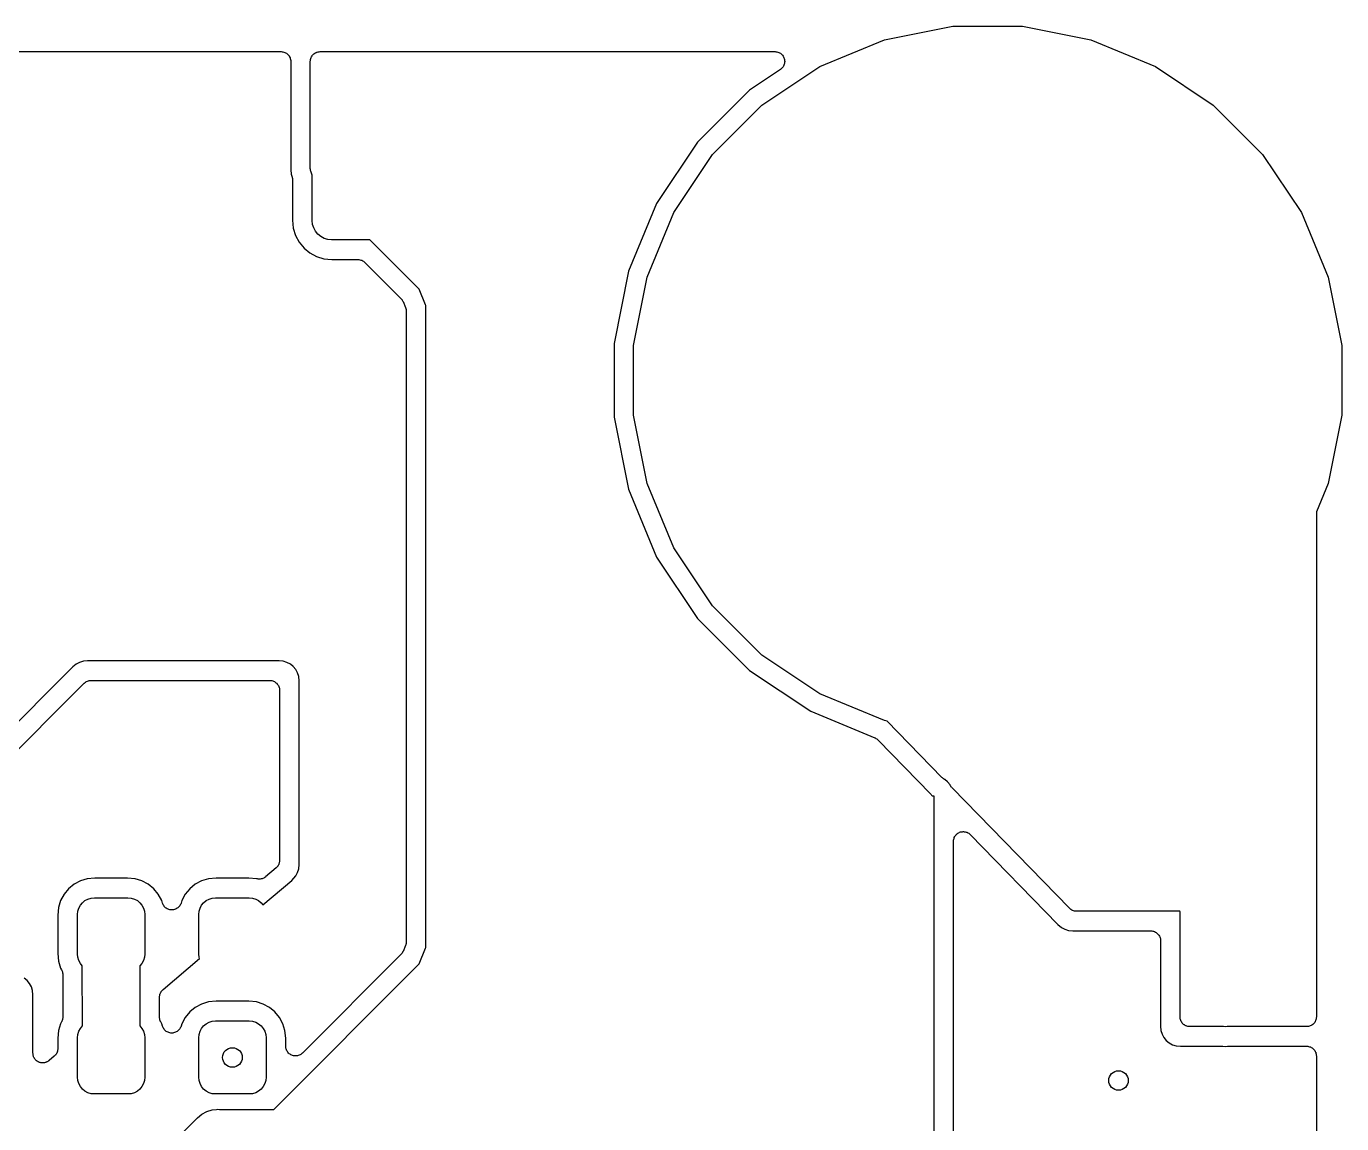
# Model space of a CAD drawing. Extents: x 150.4 to 195, y -135.4 to -96.2.
# Drawn here: x 177.91 to 195, y -110.46 to -96.2 of the extents above; entities that cross this region are included whole.
import ezdxf

# ---------------------------------------------------------------- set-up
doc = ezdxf.new("R2010")
doc.units = 0
doc.header["$MEASUREMENT"] = 0
doc.layers.add('BLACK', color=7, linetype='CONTINUOUS')

msp = doc.modelspace()

# ---------------------------------------------------------------- linework, layer by layer
at = {"layer": 'BLACK', "linetype": 'CONTINUOUS'}
for p, q in [((189.058, -96.3768), (189.947, -96.2)), ((189.947, -96.2), (190.853, -96.2)), ((190.853, -96.2), (191.742, -96.3768)), ((188.221, -96.7235), (189.058, -96.3768)), ((191.742, -96.3768), (192.579, -96.7235)), ((176.354, -96.529), (181.219, -96.529)), ((181.219, -96.529), (181.22, -96.529)), ((181.22, -96.529), (181.22, -96.529)), ((181.22, -96.529), (181.22, -96.529)), ((181.22, -96.529), (181.221, -96.529)), ((181.221, -96.529), (181.233, -96.5303)), ((181.233, -96.5303), (181.245, -96.5316)), ((181.245, -96.5316), (181.245, -96.5317)), ((181.245, -96.5317), (181.245, -96.5318)), ((181.245, -96.5318), (181.257, -96.5354)), ((181.257, -96.5354), (181.268, -96.5389)), ((181.268, -96.5389), (181.269, -96.5391)), ((181.269, -96.5391), (181.269, -96.5393)), ((181.269, -96.5393), (181.279, -96.545)), ((181.279, -96.545), (181.29, -96.5507)), ((181.29, -96.5507), (181.29, -96.551)), ((181.29, -96.551), (181.291, -96.5512)), ((181.291, -96.5512), (181.3, -96.5589)), ((181.638, -96.5653), (181.647, -96.5578)), ((181.647, -96.5578), (181.657, -96.5502)), ((181.657, -96.5497), (181.668, -96.5442)), ((181.657, -96.55), (181.657, -96.5497)), ((181.657, -96.5502), (181.657, -96.55)), ((181.668, -96.5442), (181.679, -96.5386)), ((181.679, -96.5382), (181.691, -96.5349)), ((181.679, -96.5385), (181.679, -96.5382)), ((181.679, -96.5386), (181.679, -96.5385)), ((181.691, -96.5349), (181.702, -96.5314)), ((181.702, -96.5314), (181.703, -96.5314)), ((181.703, -96.5312), (181.715, -96.5302)), ((181.703, -96.5314), (181.703, -96.5312)), ((181.715, -96.5302), (181.727, -96.529)), ((181.727, -96.529), (187.636, -96.529)), ((187.636, -96.529), (187.638, -96.529)), ((187.638, -96.529), (187.638, -96.529)), ((187.638, -96.529), (187.638, -96.529)), ((187.638, -96.529), (187.638, -96.529)), ((187.638, -96.529), (187.65, -96.5304)), ((187.65, -96.5304), (187.662, -96.5317)), ((187.662, -96.5317), (187.663, -96.5318)), ((187.663, -96.5318), (187.663, -96.5318)), ((187.663, -96.5318), (187.674, -96.5355)), ((187.674, -96.5355), (187.686, -96.5391)), ((187.686, -96.5391), (187.686, -96.5392)), ((187.686, -96.5392), (187.686, -96.5393)), ((187.686, -96.5393), (187.697, -96.5451)), ((187.697, -96.5451), (187.708, -96.551)), ((187.708, -96.551), (187.708, -96.5511)), ((187.708, -96.5511), (187.708, -96.5512)), ((187.708, -96.5512), (187.718, -96.5591)), ((181.3, -96.5589), (181.309, -96.5665)), ((181.309, -96.5665), (181.309, -96.5669)), ((181.309, -96.5669), (181.31, -96.5671)), ((181.31, -96.5671), (181.317, -96.5765)), ((181.317, -96.5765), (181.325, -96.5857)), ((181.325, -96.5857), (181.325, -96.5861)), ((181.325, -96.5861), (181.325, -96.5865)), ((181.325, -96.5865), (181.331, -96.5971)), ((181.331, -96.5971), (181.336, -96.6076)), ((181.336, -96.6076), (181.337, -96.608)), ((181.337, -96.608), (181.337, -96.6084)), ((181.337, -96.6084), (181.34, -96.6199)), ((181.34, -96.6199), (181.344, -96.6313)), ((181.344, -96.6313), (181.344, -96.6318)), ((181.344, -96.6318), (181.344, -96.6322)), ((181.344, -96.6322), (181.345, -96.6441)), ((181.345, -96.6441), (181.346, -96.656)), ((181.346, -96.656), (181.346, -98.0668)), ((181.6, -96.6542), (181.601, -96.6423)), ((181.6, -96.6551), (181.6, -96.6542)), ((181.6, -96.656), (181.6, -96.6551)), ((181.6, -96.6551), (181.6, -96.6551)), ((181.6, -96.6551), (181.6, -96.6551)), ((181.6, -98.0477), (181.6, -96.656)), ((181.601, -96.6423), (181.603, -96.6305)), ((181.603, -96.6296), (181.606, -96.6182)), ((181.603, -96.63), (181.603, -96.6296)), ((181.603, -96.6305), (181.603, -96.63)), ((181.606, -96.6182), (181.61, -96.6068)), ((181.61, -96.606), (181.616, -96.5955)), ((181.61, -96.6064), (181.61, -96.606)), ((181.61, -96.6068), (181.61, -96.6064)), ((181.616, -96.5955), (181.622, -96.585)), ((181.622, -96.5842), (181.63, -96.5751)), ((181.622, -96.5846), (181.622, -96.5842)), ((181.622, -96.585), (181.622, -96.5846)), ((181.63, -96.5751), (181.638, -96.5659)), ((181.638, -96.5656), (181.638, -96.5653)), ((181.638, -96.5659), (181.638, -96.5656)), ((187.468, -97.2269), (188.221, -96.7235)), ((187.718, -96.5591), (187.727, -96.5669)), ((187.727, -96.5669), (187.727, -96.567)), ((187.727, -96.567), (187.727, -96.5671)), ((187.727, -96.5671), (187.735, -96.5767)), ((187.742, -96.727), (187.734, -96.7366)), ((187.735, -96.5767), (187.742, -96.5862)), ((187.742, -96.5862), (187.743, -96.5863)), ((187.748, -96.7161), (187.742, -96.7267)), ((187.742, -96.7267), (187.742, -96.7269)), ((187.742, -96.7269), (187.742, -96.727)), ((187.743, -96.5863), (187.743, -96.5865)), ((187.743, -96.5865), (187.748, -96.5972)), ((187.748, -96.5972), (187.754, -96.6081)), ((187.753, -96.7052), (187.748, -96.7161)), ((187.754, -96.7049), (187.753, -96.7051)), ((187.753, -96.7051), (187.753, -96.7052)), ((187.754, -96.6081), (187.754, -96.6083)), ((187.754, -96.6083), (187.754, -96.6084)), ((187.754, -96.6084), (187.757, -96.6198)), ((187.757, -96.6932), (187.754, -96.7049)), ((187.757, -96.6198), (187.761, -96.6319)), ((187.761, -96.6815), (187.757, -96.6932)), ((187.761, -96.6319), (187.761, -96.632)), ((187.761, -96.632), (187.761, -96.6322)), ((187.761, -96.6322), (187.762, -96.6442)), ((187.762, -96.669), (187.761, -96.6812)), ((187.761, -96.6812), (187.761, -96.6814)), ((187.761, -96.6814), (187.761, -96.6815)), ((187.762, -96.6442), (187.763, -96.6566)), ((187.763, -96.6569), (187.762, -96.669)), ((187.763, -96.6566), (187.763, -96.6567)), ((187.763, -96.6567), (187.763, -96.6569)), ((192.579, -96.7235), (193.332, -97.2269)), ((187.707, -96.7616), (187.306, -97.0297)), ((187.716, -96.7539), (187.707, -96.7616)), ((187.726, -96.7461), (187.716, -96.7539)), ((187.734, -96.7366), (187.726, -96.7459)), ((187.726, -96.7459), (187.726, -96.746)), ((187.726, -96.746), (187.726, -96.7461)), ((187.306, -97.0297), (186.63, -97.7058)), ((186.827, -97.8677), (187.468, -97.2269)), ((193.332, -97.2269), (193.973, -97.8677)), ((186.63, -97.7058), (186.098, -98.5008)), ((186.324, -98.6211), (186.827, -97.8677)), ((193.973, -97.8677), (194.476, -98.6211)), ((181.346, -98.0668), (181.351, -98.1224)), ((181.601, -98.0593), (181.6, -98.0477)), ((181.602, -98.0709), (181.601, -98.0593)), ((181.602, -98.0716), (181.602, -98.0709)), ((181.602, -98.0724), (181.602, -98.0716)), ((181.606, -98.0835), (181.602, -98.0724)), ((181.609, -98.0947), (181.606, -98.0835)), ((181.61, -98.0961), (181.609, -98.0947)), ((181.61, -98.0963), (181.61, -98.0961)), ((181.61, -98.0961), (181.61, -98.0961)), ((181.61, -98.0961), (181.61, -98.0961)), ((181.625, -98.1334), (181.61, -98.0963)), ((181.351, -98.1224), (181.364, -98.1627)), ((181.364, -98.1627), (181.364, -98.1644)), ((181.364, -98.1644), (181.365, -98.1697)), ((181.365, -98.1697), (181.367, -98.1749)), ((181.367, -98.1749), (181.367, -98.1818)), ((181.367, -98.1818), (181.369, -98.1887)), ((181.369, -98.1887), (181.369, -98.1942)), ((181.369, -98.1942), (181.369, -98.1995)), ((181.369, -98.1995), (181.369, -98.7188)), ((181.625, -98.725), (181.625, -98.1334)), ((186.098, -98.5008), (185.733, -99.3841)), ((181.369, -98.7188), (181.379, -98.8236)), ((181.63, -98.7738), (181.625, -98.725)), ((181.644, -98.8207), (181.63, -98.7738)), ((185.977, -99.4582), (186.324, -98.6211)), ((194.476, -98.6211), (194.823, -99.4582)), ((181.379, -98.8236), (181.408, -98.9183)), ((181.408, -98.9183), (181.455, -99.0057)), ((181.667, -98.8639), (181.644, -98.8207)), ((181.698, -98.9018), (181.667, -98.8639)), ((181.736, -98.9329), (181.698, -98.9018)), ((181.779, -98.956), (181.736, -98.9329)), ((181.455, -99.0057), (181.518, -99.0823)), ((181.518, -99.0823), (181.594, -99.1451)), ((181.826, -98.9702), (181.779, -98.956)), ((181.875, -98.975), (181.826, -98.9702)), ((182.375, -98.975), (181.875, -98.975)), ((183.006, -99.6058), (182.375, -98.975)), ((181.594, -99.1451), (181.682, -99.1918)), ((181.682, -99.1918), (181.776, -99.2205)), ((181.776, -99.2205), (181.881, -99.2308)), ((181.881, -99.2308), (182.219, -99.2308)), ((182.219, -99.2308), (182.219, -99.2308)), ((182.219, -99.2308), (182.219, -99.2308)), ((182.219, -99.2308), (182.219, -99.2308)), ((182.219, -99.2308), (182.221, -99.2309)), ((182.221, -99.2309), (182.232, -99.2322)), ((182.232, -99.2322), (182.244, -99.2333)), ((182.244, -99.2333), (182.245, -99.2335)), ((182.245, -99.2335), (182.245, -99.2336)), ((182.245, -99.2336), (182.257, -99.2372)), ((182.257, -99.2372), (182.268, -99.2406)), ((182.268, -99.2406), (182.268, -99.2409)), ((182.268, -99.2409), (182.269, -99.2411)), ((182.269, -99.2411), (182.279, -99.2468)), ((182.279, -99.2468), (182.29, -99.2523)), ((182.29, -99.2523), (182.29, -99.2527)), ((182.29, -99.2527), (182.291, -99.2531)), ((182.291, -99.2531), (182.3, -99.2606)), ((182.3, -99.2606), (182.309, -99.268)), ((182.309, -99.268), (182.777, -99.7362)), ((185.733, -99.3841), (185.546, -100.322)), ((185.8, -100.347), (185.977, -99.4582)), ((194.823, -99.4582), (195, -100.347)), ((183.01, -99.6105), (183.006, -99.6058)), ((183.013, -99.616), (183.01, -99.6105)), ((183.098, -99.8212), (183.013, -99.616)), ((182.777, -99.7362), (182.777, -99.7364)), ((182.777, -99.7364), (182.777, -99.7364)), ((182.777, -99.7364), (182.777, -99.7364)), ((182.777, -99.7364), (182.778, -99.7375)), ((182.778, -99.7375), (182.785, -99.7465)), ((182.785, -99.7465), (182.793, -99.7556)), ((182.793, -99.7556), (182.793, -99.7562)), ((182.793, -99.7562), (182.794, -99.7568)), ((182.794, -99.7568), (182.799, -99.7671)), ((182.799, -99.7671), (182.805, -99.7774)), ((182.805, -99.7774), (182.836, -99.8542)), ((182.836, -99.8542), (182.836, -99.8544)), ((182.836, -99.8544), (182.836, -99.8544)), ((182.836, -99.8544), (182.836, -99.8544)), ((182.836, -99.8544), (182.837, -99.8558)), ((182.837, -99.8558), (182.84, -99.8671)), ((182.84, -99.8671), (182.844, -99.8781)), ((182.844, -99.8781), (182.844, -99.8789)), ((182.844, -99.8789), (182.844, -99.8796)), ((182.844, -99.8796), (182.845, -99.8912)), ((182.845, -99.8912), (182.846, -99.9028)), ((182.846, -99.9028), (182.846, -108.097)), ((183.099, -99.8271), (183.098, -99.8212)), ((183.1, -99.8332), (183.099, -99.8271)), ((183.1, -108.167), (183.1, -99.8332)), ((185.546, -100.322), (185.546, -101.278)), ((185.8, -101.253), (185.8, -100.347)), ((195, -100.347), (195, -101.253)), ((185.546, -101.278), (185.733, -102.216)), ((185.977, -102.142), (185.8, -101.253)), ((195, -101.253), (194.823, -102.142)), ((186.324, -102.979), (185.977, -102.142)), ((194.823, -102.142), (194.671, -102.509)), ((185.733, -102.216), (186.098, -103.099)), ((194.671, -102.509), (194.671, -109.073)), ((186.827, -103.732), (186.324, -102.979)), ((186.098, -103.099), (186.63, -103.894)), ((187.468, -104.373), (186.827, -103.732)), ((186.63, -103.894), (187.306, -104.57)), ((188.221, -104.876), (187.468, -104.373)), ((178.516, -104.525), (175.025, -108.016)), ((178.559, -104.489), (178.516, -104.525)), ((178.603, -104.466), (178.559, -104.489)), ((178.651, -104.451), (178.603, -104.466)), ((178.706, -104.446), (178.651, -104.451)), ((181.194, -104.446), (178.706, -104.446)), ((181.249, -104.451), (181.194, -104.446)), ((181.297, -104.466), (181.249, -104.451)), ((181.341, -104.489), (181.297, -104.466)), ((181.379, -104.521), (181.341, -104.489)), ((181.411, -104.559), (181.379, -104.521)), ((181.434, -104.603), (181.411, -104.559)), ((187.306, -104.57), (188.101, -105.102)), ((175.237, -108.163), (178.663, -104.737)), ((178.663, -104.737), (178.664, -104.736)), ((178.663, -104.737), (178.663, -104.737)), ((178.663, -104.737), (178.663, -104.737)), ((178.663, -104.737), (178.663, -104.737)), ((178.664, -104.736), (178.673, -104.729)), ((178.673, -104.729), (178.682, -104.721)), ((178.682, -104.721), (178.683, -104.721)), ((178.683, -104.72), (178.694, -104.715)), ((178.683, -104.721), (178.683, -104.72)), ((178.694, -104.715), (178.704, -104.71)), ((178.704, -104.71), (178.705, -104.709)), ((178.705, -104.709), (178.717, -104.706)), ((178.705, -104.709), (178.705, -104.709)), ((178.717, -104.706), (178.728, -104.702)), ((178.728, -104.702), (178.729, -104.702)), ((178.729, -104.702), (178.741, -104.701)), ((178.729, -104.702), (178.729, -104.702)), ((178.741, -104.701), (178.753, -104.7)), ((178.753, -104.7), (181.073, -104.7)), ((181.073, -104.7), (181.074, -104.7)), ((181.074, -104.7), (181.074, -104.7)), ((181.074, -104.7), (181.074, -104.7)), ((181.074, -104.7), (181.075, -104.7)), ((181.075, -104.7), (181.087, -104.701)), ((181.087, -104.701), (181.099, -104.703)), ((181.099, -104.703), (181.099, -104.703)), ((181.099, -104.703), (181.099, -104.703)), ((181.099, -104.703), (181.111, -104.706)), ((181.111, -104.706), (181.122, -104.71)), ((181.122, -104.71), (181.123, -104.71)), ((181.123, -104.71), (181.123, -104.71)), ((181.123, -104.71), (181.133, -104.716)), ((181.133, -104.716), (181.144, -104.722)), ((181.144, -104.722), (181.144, -104.722)), ((181.144, -104.722), (181.145, -104.722)), ((181.145, -104.722), (181.154, -104.73)), ((181.154, -104.73), (181.163, -104.738)), ((181.163, -104.738), (181.163, -104.738)), ((181.163, -104.738), (181.164, -104.738)), ((181.164, -104.738), (181.171, -104.747)), ((181.171, -104.747), (181.179, -104.757)), ((181.179, -104.757), (181.179, -104.757)), ((181.179, -104.757), (181.179, -104.757)), ((181.179, -104.757), (181.185, -104.768)), ((181.449, -104.651), (181.434, -104.603)), ((181.454, -104.706), (181.449, -104.651)), ((181.454, -107.094), (181.454, -104.706)), ((181.185, -104.768), (181.19, -104.779)), ((181.19, -104.779), (181.191, -104.779)), ((181.191, -104.779), (181.191, -104.779)), ((181.191, -104.779), (181.194, -104.791)), ((181.194, -104.791), (181.198, -104.802)), ((181.198, -104.802), (181.198, -104.803)), ((181.198, -104.803), (181.198, -104.803)), ((181.198, -104.803), (181.199, -104.815)), ((181.199, -104.815), (181.2, -104.827)), ((181.2, -104.827), (181.2, -107.041)), ((189.058, -105.223), (188.221, -104.876)), ((188.101, -105.102), (188.936, -105.448)), ((189.094, -105.23), (189.058, -105.223)), ((189.807, -105.962), (189.094, -105.23)), ((188.936, -105.448), (188.938, -105.448)), ((188.938, -105.448), (188.938, -105.448)), ((188.938, -105.448), (188.938, -105.448)), ((188.938, -105.448), (188.949, -105.454)), ((188.949, -105.454), (188.96, -105.46)), ((188.96, -105.46), (188.96, -105.46)), ((188.96, -105.46), (188.96, -105.46)), ((188.96, -105.46), (188.969, -105.468)), ((188.969, -105.468), (188.979, -105.476)), ((188.979, -105.476), (188.979, -105.476)), ((188.979, -105.476), (188.979, -105.476)), ((188.979, -105.476), (189.664, -106.18)), ((189.812, -105.966), (189.807, -105.962)), ((189.816, -105.971), (189.812, -105.966)), ((189.821, -105.974), (189.816, -105.971)), ((189.826, -105.978), (189.821, -105.974)), ((189.831, -105.981), (189.826, -105.978)), ((189.837, -105.985), (189.831, -105.981)), ((189.838, -105.986), (189.837, -105.985)), ((189.842, -105.988), (189.838, -105.986)), ((189.88, -106.02), (189.842, -105.988)), ((189.912, -106.058), (189.88, -106.02)), ((189.918, -106.069), (189.912, -106.058)), ((189.921, -106.073), (189.918, -106.069)), ((189.923, -106.077), (189.921, -106.073)), ((189.928, -106.084), (189.923, -106.077)), ((189.932, -106.09), (189.928, -106.084)), ((189.935, -106.093), (189.932, -106.09)), ((189.938, -106.097), (189.935, -106.093)), ((189.939, -106.098), (189.938, -106.097)), ((191.463, -107.662), (189.939, -106.098)), ((189.664, -106.18), (189.665, -106.181)), ((189.665, -106.181), (189.672, -106.19)), ((189.672, -106.19), (189.679, -106.199)), ((189.679, -106.199), (189.68, -106.2)), ((189.68, -106.2), (189.68, -106.2)), ((189.68, -106.2), (189.7, -106.2)), ((189.7, -106.2), (189.7, -106.266)), ((189.7, -106.266), (189.7, -106.269)), ((189.7, -106.269), (189.7, -106.327)), ((189.7, -106.327), (189.7, -106.327)), ((189.7, -106.327), (189.7, -113.048)), ((189.956, -106.789), (189.957, -106.777)), ((189.956, -106.79), (189.956, -106.789)), ((189.956, -106.789), (189.956, -106.789)), ((189.956, -106.791), (189.956, -106.79)), ((189.956, -110.755), (189.956, -106.791)), ((189.957, -106.777), (189.959, -106.765)), ((189.959, -106.764), (189.963, -106.753)), ((189.959, -106.765), (189.959, -106.764)), ((189.959, -106.765), (189.959, -106.765)), ((189.963, -106.753), (189.966, -106.741)), ((189.966, -106.741), (189.967, -106.74)), ((189.966, -106.741), (189.966, -106.741)), ((189.967, -106.74), (189.972, -106.73)), ((189.972, -106.73), (189.978, -106.72)), ((189.978, -106.72), (189.978, -106.719)), ((189.978, -106.719), (189.979, -106.719)), ((189.979, -106.719), (189.986, -106.71)), ((189.986, -106.71), (189.994, -106.701)), ((189.994, -106.701), (189.994, -106.7)), ((189.994, -106.7), (189.995, -106.7)), ((189.995, -106.7), (190.004, -106.693)), ((190.004, -106.693), (190.013, -106.685)), ((190.013, -106.685), (190.014, -106.685)), ((190.014, -106.685), (190.025, -106.679)), ((190.014, -106.685), (190.014, -106.685)), ((190.025, -106.679), (190.035, -106.674)), ((190.035, -106.674), (190.036, -106.674)), ((190.036, -106.673), (190.048, -106.67)), ((190.036, -106.674), (190.036, -106.673)), ((190.048, -106.67), (190.059, -106.667)), ((190.059, -106.667), (190.06, -106.667)), ((190.06, -106.667), (190.072, -106.666)), ((190.06, -106.667), (190.06, -106.667)), ((190.072, -106.666), (190.084, -106.665)), ((190.084, -106.665), (190.084, -106.665)), ((190.084, -106.665), (190.085, -106.665)), ((190.085, -106.665), (190.097, -106.666)), ((190.097, -106.666), (190.108, -106.667)), ((190.108, -106.667), (190.109, -106.667)), ((190.109, -106.667), (190.11, -106.667)), ((190.11, -106.667), (190.121, -106.671)), ((190.121, -106.671), (190.132, -106.674)), ((190.132, -106.674), (190.133, -106.675)), ((190.133, -106.675), (190.133, -106.675)), ((190.133, -106.675), (190.143, -106.681)), ((190.143, -106.681), (190.154, -106.686)), ((190.154, -106.686), (190.154, -106.687)), ((190.154, -106.687), (190.155, -106.687)), ((190.155, -106.687), (190.164, -106.695)), ((190.164, -106.695), (190.173, -106.702)), ((190.173, -106.702), (190.173, -106.702)), ((190.173, -106.702), (190.174, -106.703)), ((190.174, -106.703), (191.313, -107.872)), ((181.155, -107.138), (181.018, -107.254)), ((181.158, -107.135), (181.155, -107.138)), ((181.162, -107.132), (181.158, -107.135)), ((181.167, -107.126), (181.162, -107.132)), ((181.172, -107.12), (181.167, -107.126)), ((181.175, -107.116), (181.172, -107.12)), ((181.178, -107.113), (181.175, -107.116)), ((181.182, -107.106), (181.178, -107.113)), ((181.186, -107.099), (181.182, -107.106)), ((181.188, -107.095), (181.186, -107.099)), ((181.19, -107.091), (181.188, -107.095)), ((181.192, -107.084), (181.19, -107.091)), ((181.195, -107.076), (181.192, -107.084)), ((181.196, -107.072), (181.195, -107.076)), ((181.197, -107.068), (181.196, -107.072)), ((181.198, -107.06), (181.197, -107.068)), ((181.2, -107.052), (181.198, -107.06)), ((181.2, -107.043), (181.199, -107.047)), ((181.199, -107.047), (181.2, -107.052)), ((181.2, -107.041), (181.2, -107.043)), ((181.434, -107.197), (181.449, -107.149)), ((181.449, -107.149), (181.454, -107.094)), ((178.612, -107.306), (178.53, -107.35)), ((178.701, -107.279), (178.612, -107.306)), ((178.8, -107.269), (178.701, -107.279)), ((179.225, -107.269), (178.8, -107.269)), ((179.324, -107.279), (179.225, -107.269)), ((179.413, -107.306), (179.324, -107.279)), ((179.495, -107.35), (179.413, -107.306)), ((180.187, -107.306), (180.105, -107.35)), ((180.276, -107.279), (180.187, -107.306)), ((180.375, -107.269), (180.276, -107.279)), ((180.8, -107.269), (180.375, -107.269)), ((180.899, -107.279), (180.8, -107.269)), ((180.9, -107.279), (180.899, -107.279)), ((180.899, -107.279), (180.899, -107.279)), ((180.912, -107.281), (180.9, -107.279)), ((180.9, -107.279), (180.9, -107.279)), ((180.923, -107.284), (180.912, -107.281)), ((180.924, -107.284), (180.923, -107.284)), ((180.936, -107.284), (180.924, -107.284)), ((180.924, -107.284), (180.924, -107.284)), ((180.948, -107.284), (180.936, -107.284)), ((180.949, -107.284), (180.948, -107.284)), ((180.961, -107.281), (180.949, -107.284)), ((180.949, -107.284), (180.949, -107.284)), ((180.973, -107.279), (180.961, -107.281)), ((180.984, -107.274), (180.973, -107.279)), ((180.973, -107.279), (180.973, -107.279)), ((180.973, -107.279), (180.973, -107.279)), ((180.995, -107.27), (180.984, -107.274)), ((180.984, -107.617), (181.358, -107.299)), ((180.996, -107.269), (180.995, -107.27)), ((181.006, -107.263), (180.996, -107.269)), ((180.996, -107.269), (180.996, -107.269)), ((181.016, -107.256), (181.006, -107.263)), ((181.017, -107.255), (181.016, -107.256)), ((181.016, -107.256), (181.016, -107.256)), ((181.018, -107.254), (181.017, -107.255)), ((181.358, -107.299), (181.412, -107.238)), ((181.412, -107.238), (181.434, -107.197)), ((178.4, -107.48), (178.356, -107.562)), ((178.459, -107.409), (178.4, -107.48)), ((178.53, -107.35), (178.459, -107.409)), ((179.566, -107.409), (179.495, -107.35)), ((179.625, -107.48), (179.566, -107.409)), ((179.669, -107.562), (179.625, -107.48)), ((179.975, -107.48), (179.931, -107.562)), ((180.034, -107.409), (179.975, -107.48)), ((180.105, -107.35), (180.034, -107.409)), ((178.329, -107.651), (178.319, -107.75)), ((178.356, -107.562), (178.329, -107.651)), ((178.579, -107.701), (178.592, -107.66)), ((178.592, -107.66), (178.612, -107.622)), ((178.612, -107.622), (178.639, -107.589)), ((178.639, -107.589), (178.672, -107.562)), ((178.672, -107.562), (178.71, -107.542)), ((178.71, -107.542), (178.751, -107.529)), ((178.751, -107.529), (178.794, -107.525)), ((178.794, -107.525), (179.231, -107.525)), ((179.231, -107.525), (179.274, -107.529)), ((179.274, -107.529), (179.315, -107.542)), ((179.315, -107.542), (179.353, -107.562)), ((179.353, -107.562), (179.386, -107.589)), ((179.386, -107.589), (179.413, -107.622)), ((179.413, -107.622), (179.433, -107.66)), ((179.433, -107.66), (179.446, -107.701)), ((179.678, -107.593), (179.669, -107.562)), ((179.683, -107.604), (179.678, -107.593)), ((179.688, -107.616), (179.683, -107.604)), ((179.695, -107.626), (179.688, -107.616)), ((179.688, -107.616), (179.688, -107.616)), ((179.688, -107.616), (179.688, -107.616)), ((179.701, -107.636), (179.695, -107.626)), ((179.702, -107.636), (179.701, -107.636)), ((179.702, -107.637), (179.702, -107.636)), ((179.71, -107.645), (179.702, -107.637)), ((179.719, -107.654), (179.71, -107.645)), ((179.729, -107.661), (179.719, -107.654)), ((179.719, -107.654), (179.719, -107.654)), ((179.719, -107.654), (179.719, -107.654)), ((179.739, -107.668), (179.729, -107.661)), ((179.869, -107.662), (179.859, -107.669)), ((179.879, -107.655), (179.869, -107.662)), ((179.88, -107.655), (179.879, -107.655)), ((179.889, -107.646), (179.88, -107.655)), ((179.88, -107.655), (179.88, -107.655)), ((179.897, -107.638), (179.889, -107.646)), ((179.904, -107.628), (179.897, -107.638)), ((179.897, -107.638), (179.897, -107.638)), ((179.897, -107.638), (179.897, -107.638)), ((179.911, -107.618), (179.904, -107.628)), ((179.916, -107.606), (179.911, -107.617)), ((179.911, -107.617), (179.911, -107.617)), ((179.911, -107.617), (179.911, -107.618)), ((179.921, -107.595), (179.916, -107.606)), ((179.922, -107.593), (179.921, -107.594)), ((179.921, -107.594), (179.921, -107.594)), ((179.921, -107.594), (179.921, -107.594)), ((179.921, -107.594), (179.921, -107.595)), ((179.931, -107.562), (179.922, -107.593)), ((180.154, -107.701), (180.167, -107.66)), ((180.167, -107.66), (180.187, -107.622)), ((180.187, -107.622), (180.214, -107.589)), ((180.214, -107.589), (180.247, -107.562)), ((180.247, -107.562), (180.285, -107.542)), ((180.285, -107.542), (180.326, -107.529)), ((180.326, -107.529), (180.369, -107.525)), ((180.369, -107.525), (180.806, -107.525)), ((180.806, -107.525), (180.849, -107.529)), ((180.849, -107.529), (180.89, -107.542)), ((180.89, -107.542), (180.928, -107.562)), ((180.928, -107.562), (180.961, -107.589)), ((180.961, -107.589), (180.984, -107.617)), ((191.472, -107.67), (191.463, -107.662)), ((191.463, -107.662), (191.463, -107.662)), ((191.463, -107.662), (191.463, -107.662)), ((178.319, -107.75), (178.319, -108.25)), ((178.575, -107.744), (178.579, -107.701)), ((178.575, -108.256), (178.575, -107.744)), ((179.446, -107.701), (179.45, -107.744)), ((179.45, -107.744), (179.45, -108.256)), ((179.74, -107.668), (179.739, -107.668)), ((179.751, -107.673), (179.74, -107.668)), ((179.74, -107.668), (179.74, -107.668)), ((179.762, -107.677), (179.751, -107.673)), ((179.762, -107.678), (179.762, -107.677)), ((179.763, -107.678), (179.762, -107.678)), ((179.775, -107.68), (179.763, -107.678)), ((179.787, -107.683), (179.775, -107.68)), ((179.799, -107.683), (179.787, -107.683)), ((179.787, -107.683), (179.787, -107.683)), ((179.787, -107.683), (179.787, -107.683)), ((179.811, -107.683), (179.799, -107.683)), ((179.812, -107.683), (179.811, -107.683)), ((179.824, -107.68), (179.812, -107.683)), ((179.812, -107.683), (179.812, -107.683)), ((179.836, -107.678), (179.824, -107.68)), ((179.847, -107.673), (179.836, -107.678)), ((179.836, -107.678), (179.836, -107.678)), ((179.836, -107.678), (179.836, -107.678)), ((179.859, -107.669), (179.847, -107.673)), ((179.859, -107.669), (179.859, -107.669)), ((179.859, -107.669), (179.859, -107.669)), ((180.15, -107.744), (180.154, -107.701)), ((180.15, -108.256), (180.15, -107.744)), ((191.482, -107.678), (191.472, -107.67)), ((191.493, -107.684), (191.482, -107.678)), ((191.482, -107.678), (191.482, -107.678)), ((191.482, -107.678), (191.482, -107.678)), ((191.503, -107.69), (191.493, -107.684)), ((191.504, -107.69), (191.503, -107.69)), ((191.503, -107.69), (191.503, -107.69)), ((191.515, -107.693), (191.504, -107.69)), ((191.527, -107.697), (191.515, -107.693)), ((191.539, -107.699), (191.527, -107.697)), ((191.527, -107.697), (191.527, -107.697)), ((191.527, -107.697), (191.527, -107.697)), ((191.551, -107.7), (191.539, -107.699)), ((191.552, -107.7), (191.551, -107.7)), ((191.554, -107.7), (191.552, -107.7)), ((191.552, -107.7), (191.552, -107.7)), ((192.894, -107.7), (191.554, -107.7)), ((192.899, -107.701), (192.894, -107.7)), ((192.9, -107.706), (192.899, -107.701)), ((192.9, -109.073), (192.9, -107.706)), ((191.313, -107.872), (191.36, -107.911)), ((191.36, -107.911), (191.403, -107.934)), ((191.403, -107.934), (191.451, -107.949)), ((191.451, -107.949), (191.506, -107.954)), ((191.506, -107.954), (192.519, -107.954)), ((192.519, -107.954), (192.52, -107.954)), ((192.52, -107.954), (192.52, -107.954)), ((192.52, -107.954), (192.52, -107.954)), ((192.52, -107.954), (192.521, -107.954)), ((192.521, -107.954), (192.533, -107.955)), ((192.533, -107.955), (192.545, -107.957)), ((192.545, -107.957), (192.545, -107.957)), ((192.545, -107.957), (192.545, -107.957)), ((192.545, -107.957), (192.557, -107.96)), ((192.557, -107.96), (192.568, -107.964)), ((192.568, -107.964), (192.569, -107.964)), ((192.569, -107.964), (192.569, -107.964)), ((192.569, -107.964), (192.579, -107.97)), ((192.579, -107.97), (192.59, -107.976)), ((192.59, -107.976), (192.59, -107.976)), ((192.59, -107.976), (192.591, -107.976)), ((192.591, -107.976), (192.6, -107.984)), ((192.6, -107.984), (192.609, -107.992)), ((192.609, -107.992), (192.609, -107.992)), ((192.609, -107.992), (192.61, -107.992)), ((192.61, -107.992), (192.617, -108.001)), ((192.617, -108.001), (192.625, -108.011)), ((182.836, -108.146), (182.805, -108.223)), ((182.84, -108.135), (182.836, -108.146)), ((182.843, -108.124), (182.84, -108.135)), ((182.844, -108.122), (182.843, -108.123)), ((182.843, -108.123), (182.843, -108.124)), ((182.845, -108.111), (182.844, -108.122)), ((182.846, -108.099), (182.845, -108.111)), ((182.846, -108.097), (182.846, -108.097)), ((182.846, -108.097), (182.846, -108.097)), ((182.846, -108.097), (182.846, -108.097)), ((182.846, -108.097), (182.846, -108.099)), ((183.013, -108.384), (183.098, -108.179)), ((183.098, -108.179), (183.099, -108.173)), ((183.099, -108.173), (183.1, -108.167)), ((192.625, -108.011), (192.625, -108.011)), ((192.625, -108.011), (192.625, -108.011)), ((192.625, -108.011), (192.631, -108.022)), ((192.631, -108.022), (192.636, -108.033)), ((192.636, -108.033), (192.637, -108.033)), ((192.637, -108.033), (192.637, -108.033)), ((192.637, -108.033), (192.64, -108.045)), ((192.64, -108.045), (192.644, -108.056)), ((192.644, -108.056), (192.644, -108.057)), ((192.644, -108.057), (192.644, -108.057)), ((192.644, -108.057), (192.645, -108.069)), ((192.645, -108.069), (192.646, -108.081)), ((192.646, -108.081), (192.646, -109.194)), ((178.319, -108.25), (178.329, -108.349)), ((178.329, -108.349), (178.356, -108.438)), ((178.579, -108.299), (178.575, -108.256)), ((178.592, -108.34), (178.579, -108.299)), ((178.612, -108.378), (178.592, -108.34)), ((179.433, -108.34), (179.413, -108.378)), ((179.446, -108.299), (179.433, -108.34)), ((179.45, -108.256), (179.446, -108.299)), ((179.686, -108.717), (180.159, -108.316)), ((180.154, -108.299), (180.15, -108.256)), ((180.159, -108.316), (180.154, -108.299)), ((182.777, -108.264), (181.498, -109.543)), ((182.784, -108.255), (182.777, -108.264)), ((182.792, -108.246), (182.784, -108.255)), ((182.793, -108.245), (182.792, -108.245)), ((182.792, -108.245), (182.792, -108.246)), ((182.798, -108.234), (182.793, -108.245)), ((182.804, -108.224), (182.798, -108.234)), ((182.805, -108.223), (182.804, -108.223)), ((182.804, -108.223), (182.804, -108.223)), ((182.804, -108.223), (182.804, -108.223)), ((182.804, -108.223), (182.804, -108.224)), ((178.356, -108.438), (178.369, -108.461)), ((178.369, -108.461), (178.369, -108.463)), ((178.369, -108.463), (178.371, -108.468)), ((178.371, -108.468), (178.374, -108.473)), ((178.374, -108.473), (178.376, -108.479)), ((178.376, -108.479), (178.379, -108.486)), ((178.379, -108.486), (178.38, -108.491)), ((178.38, -108.491), (178.381, -108.497)), ((178.381, -108.497), (178.382, -108.503)), ((178.382, -108.503), (178.383, -108.51)), ((178.383, -108.51), (178.383, -108.516)), ((178.383, -108.516), (178.383, -108.521)), ((178.383, -108.521), (178.384, -109.079)), ((178.637, -108.409), (178.612, -108.378)), ((178.638, -109.191), (178.637, -108.409)), ((179.413, -108.378), (179.387, -108.409)), ((179.387, -108.409), (179.387, -109.191)), ((181.125, -110.275), (183.006, -108.394)), ((183.006, -108.394), (183.01, -108.389)), ((183.01, -108.389), (183.013, -108.384)), ((177.92, -108.6), (177.882, -108.568)), ((177.952, -108.638), (177.92, -108.6)), ((177.976, -108.682), (177.952, -108.638)), ((177.99, -108.73), (177.976, -108.682)), ((177.996, -108.786), (177.99, -108.73)), ((177.996, -109.544), (177.996, -108.786)), ((179.641, -108.814), (179.642, -108.812)), ((179.641, -109.079), (179.641, -108.814)), ((179.642, -108.803), (179.643, -108.796)), ((179.642, -108.808), (179.642, -108.803)), ((179.642, -108.812), (179.642, -108.808)), ((179.643, -108.796), (179.644, -108.788)), ((179.644, -108.788), (179.646, -108.784)), ((179.646, -108.779), (179.649, -108.772)), ((179.646, -108.784), (179.646, -108.779)), ((179.649, -108.772), (179.652, -108.764)), ((179.652, -108.764), (179.654, -108.76)), ((179.654, -108.76), (179.656, -108.756)), ((179.656, -108.756), (179.66, -108.749)), ((179.66, -108.749), (179.664, -108.743)), ((179.664, -108.743), (179.667, -108.739)), ((179.667, -108.739), (179.669, -108.735)), ((179.669, -108.735), (179.675, -108.73)), ((179.675, -108.73), (179.68, -108.724)), ((179.68, -108.724), (179.683, -108.721)), ((179.683, -108.721), (179.686, -108.717)), ((180.034, -109.009), (179.975, -109.08)), ((180.105, -108.95), (180.034, -109.009)), ((180.187, -108.906), (180.105, -108.95)), ((180.276, -108.879), (180.187, -108.906)), ((180.375, -108.869), (180.276, -108.879)), ((180.8, -108.869), (180.375, -108.869)), ((180.899, -108.879), (180.8, -108.869)), ((180.988, -108.906), (180.899, -108.879)), ((181.07, -108.95), (180.988, -108.906)), ((181.141, -109.009), (181.07, -108.95)), ((181.2, -109.08), (181.141, -109.009)), ((178.356, -109.162), (178.329, -109.251)), ((178.369, -109.139), (178.356, -109.162)), ((178.371, -109.134), (178.369, -109.139)), ((178.373, -109.129), (178.371, -109.134)), ((178.375, -109.122), (178.373, -109.129)), ((178.378, -109.116), (178.375, -109.122)), ((178.379, -109.11), (178.378, -109.116)), ((178.381, -109.105), (178.379, -109.11)), ((178.382, -109.098), (178.381, -109.105)), ((178.383, -109.091), (178.382, -109.098)), ((178.384, -109.079), (178.383, -109.081)), ((178.383, -109.081), (178.383, -109.086)), ((178.383, -109.086), (178.383, -109.091)), ((178.612, -109.222), (178.638, -109.191)), ((179.387, -109.191), (179.413, -109.222)), ((179.642, -109.084), (179.641, -109.079)), ((179.642, -109.09), (179.642, -109.084)), ((179.643, -109.097), (179.642, -109.09)), ((179.644, -109.103), (179.643, -109.097)), ((179.645, -109.109), (179.644, -109.103)), ((179.646, -109.114), (179.645, -109.109)), ((179.649, -109.121), (179.646, -109.114)), ((179.651, -109.127), (179.649, -109.121)), ((179.654, -109.132), (179.651, -109.127)), ((179.656, -109.137), (179.654, -109.132)), ((179.656, -109.139), (179.656, -109.137)), ((179.669, -109.162), (179.656, -109.139)), ((179.678, -109.193), (179.669, -109.162)), ((179.683, -109.204), (179.678, -109.193)), ((179.688, -109.216), (179.683, -109.204)), ((179.921, -109.195), (179.916, -109.206)), ((179.922, -109.193), (179.921, -109.194)), ((179.921, -109.194), (179.921, -109.194)), ((179.921, -109.194), (179.921, -109.194)), ((179.921, -109.194), (179.921, -109.195)), ((179.931, -109.162), (179.922, -109.193)), ((179.975, -109.08), (179.931, -109.162)), ((180.187, -109.222), (180.214, -109.189)), ((180.214, -109.189), (180.247, -109.162)), ((180.247, -109.162), (180.285, -109.142)), ((180.285, -109.142), (180.326, -109.129)), ((180.326, -109.129), (180.369, -109.125)), ((180.369, -109.125), (180.806, -109.125)), ((180.806, -109.125), (180.849, -109.129)), ((180.849, -109.129), (180.89, -109.142)), ((180.89, -109.142), (180.928, -109.162)), ((180.928, -109.162), (180.961, -109.189)), ((180.961, -109.189), (180.988, -109.222)), ((181.244, -109.162), (181.2, -109.08)), ((181.271, -109.251), (181.244, -109.162)), ((192.646, -109.194), (192.651, -109.249)), ((192.901, -109.085), (192.9, -109.073)), ((192.902, -109.097), (192.901, -109.085)), ((192.902, -109.098), (192.902, -109.097)), ((192.902, -109.097), (192.902, -109.097)), ((192.906, -109.109), (192.902, -109.098)), ((192.909, -109.121), (192.906, -109.109)), ((192.91, -109.121), (192.909, -109.121)), ((192.909, -109.121), (192.909, -109.121)), ((192.915, -109.132), (192.91, -109.121)), ((192.921, -109.143), (192.915, -109.132)), ((192.929, -109.153), (192.921, -109.143)), ((192.921, -109.143), (192.921, -109.143)), ((192.921, -109.143), (192.921, -109.143)), ((192.936, -109.162), (192.929, -109.153)), ((192.937, -109.162), (192.936, -109.162)), ((192.946, -109.17), (192.937, -109.162)), ((192.937, -109.162), (192.937, -109.162)), ((192.955, -109.178), (192.946, -109.17)), ((192.956, -109.178), (192.955, -109.178)), ((192.967, -109.184), (192.956, -109.178)), ((192.956, -109.178), (192.956, -109.178)), ((192.977, -109.19), (192.967, -109.184)), ((192.978, -109.19), (192.977, -109.19)), ((192.977, -109.19), (192.977, -109.19)), ((192.989, -109.194), (192.978, -109.19)), ((193.001, -109.197), (192.989, -109.194)), ((193.013, -109.199), (193.001, -109.197)), ((193.001, -109.197), (193.001, -109.197)), ((193.001, -109.197), (193.001, -109.197)), ((193.025, -109.2), (193.013, -109.199)), ((193.026, -109.2), (193.025, -109.2)), ((193.027, -109.2), (193.026, -109.2)), ((193.026, -109.2), (193.026, -109.2)), ((193.026, -109.2), (193.026, -109.2)), ((193.463, -109.2), (193.027, -109.2)), ((193.487, -109.202), (193.463, -109.2)), ((193.512, -109.2), (193.487, -109.202)), ((194.544, -109.2), (193.512, -109.2)), ((194.556, -109.199), (194.544, -109.2)), ((194.568, -109.198), (194.556, -109.199)), ((194.569, -109.198), (194.568, -109.198)), ((194.568, -109.198), (194.568, -109.198)), ((194.58, -109.194), (194.569, -109.198)), ((194.592, -109.191), (194.58, -109.194)), ((194.603, -109.185), (194.592, -109.19)), ((194.592, -109.19), (194.592, -109.191)), ((194.592, -109.191), (194.592, -109.191)), ((194.614, -109.179), (194.603, -109.185)), ((194.624, -109.171), (194.614, -109.179)), ((194.614, -109.179), (194.614, -109.179)), ((194.614, -109.179), (194.614, -109.179)), ((194.633, -109.164), (194.624, -109.171)), ((194.641, -109.154), (194.633, -109.163)), ((194.633, -109.163), (194.633, -109.163)), ((194.633, -109.163), (194.633, -109.164)), ((194.649, -109.145), (194.641, -109.154)), ((194.655, -109.133), (194.649, -109.144)), ((194.649, -109.144), (194.649, -109.144)), ((194.649, -109.144), (194.649, -109.145)), ((194.661, -109.123), (194.655, -109.133)), ((194.665, -109.111), (194.661, -109.122)), ((194.661, -109.122), (194.661, -109.123)), ((194.661, -109.123), (194.661, -109.123)), ((194.668, -109.099), (194.665, -109.111)), ((194.67, -109.087), (194.668, -109.099)), ((194.668, -109.099), (194.668, -109.099)), ((194.668, -109.099), (194.668, -109.099)), ((194.671, -109.075), (194.67, -109.087)), ((194.671, -109.073), (194.671, -109.074)), ((194.671, -109.074), (194.671, -109.074)), ((194.671, -109.074), (194.671, -109.074)), ((194.671, -109.074), (194.671, -109.075)), ((178.329, -109.251), (178.319, -109.35)), ((178.319, -109.35), (178.319, -109.486)), ((178.575, -109.344), (178.579, -109.301)), ((178.575, -109.856), (178.575, -109.344)), ((178.579, -109.301), (178.592, -109.26)), ((178.592, -109.26), (178.612, -109.222)), ((179.413, -109.222), (179.433, -109.26)), ((179.433, -109.26), (179.446, -109.301)), ((179.446, -109.301), (179.45, -109.344)), ((179.45, -109.344), (179.45, -109.856)), ((179.695, -109.226), (179.688, -109.216)), ((179.688, -109.216), (179.688, -109.216)), ((179.688, -109.216), (179.688, -109.216)), ((179.701, -109.236), (179.695, -109.226)), ((179.702, -109.236), (179.701, -109.236)), ((179.702, -109.237), (179.702, -109.236)), ((179.71, -109.245), (179.702, -109.237)), ((179.719, -109.254), (179.71, -109.245)), ((179.729, -109.261), (179.719, -109.254)), ((179.719, -109.254), (179.719, -109.254)), ((179.719, -109.254), (179.719, -109.254)), ((179.739, -109.268), (179.729, -109.261)), ((179.74, -109.268), (179.739, -109.268)), ((179.751, -109.273), (179.74, -109.268)), ((179.74, -109.268), (179.74, -109.268)), ((179.762, -109.277), (179.751, -109.273)), ((179.762, -109.278), (179.762, -109.277)), ((179.763, -109.278), (179.762, -109.278)), ((179.775, -109.28), (179.763, -109.278)), ((179.787, -109.283), (179.775, -109.28)), ((179.799, -109.283), (179.787, -109.283)), ((179.787, -109.283), (179.787, -109.283)), ((179.787, -109.283), (179.787, -109.283)), ((179.811, -109.283), (179.799, -109.283)), ((179.812, -109.283), (179.811, -109.283)), ((179.824, -109.28), (179.812, -109.283)), ((179.812, -109.283), (179.812, -109.283)), ((179.836, -109.278), (179.824, -109.28)), ((179.847, -109.273), (179.836, -109.278)), ((179.836, -109.278), (179.836, -109.278)), ((179.836, -109.278), (179.836, -109.278)), ((179.859, -109.269), (179.847, -109.273)), ((179.869, -109.262), (179.859, -109.269)), ((179.859, -109.269), (179.859, -109.269)), ((179.859, -109.269), (179.859, -109.269)), ((179.879, -109.255), (179.869, -109.262)), ((179.88, -109.255), (179.879, -109.255)), ((179.888, -109.247), (179.88, -109.255)), ((179.88, -109.255), (179.88, -109.255)), ((179.897, -109.238), (179.888, -109.247)), ((179.904, -109.228), (179.897, -109.238)), ((179.897, -109.238), (179.897, -109.238)), ((179.897, -109.238), (179.897, -109.238)), ((179.911, -109.218), (179.904, -109.228)), ((179.916, -109.206), (179.911, -109.217)), ((179.911, -109.217), (179.911, -109.217)), ((179.911, -109.217), (179.911, -109.218)), ((180.15, -109.344), (180.154, -109.301)), ((180.15, -109.856), (180.15, -109.344)), ((180.154, -109.301), (180.167, -109.26)), ((180.167, -109.26), (180.187, -109.222)), ((180.988, -109.222), (181.008, -109.26)), ((181.008, -109.26), (181.021, -109.301)), ((181.021, -109.301), (181.025, -109.344)), ((181.025, -109.344), (181.025, -109.856)), ((181.281, -109.35), (181.271, -109.251)), ((181.281, -109.453), (181.281, -109.35)), ((192.651, -109.249), (192.666, -109.297)), ((192.666, -109.297), (192.689, -109.341)), ((192.689, -109.341), (192.721, -109.379)), ((177.997, -109.551), (177.996, -109.544)), ((178.305, -109.544), (178.301, -109.55)), ((178.307, -109.54), (178.305, -109.544)), ((178.309, -109.536), (178.307, -109.54)), ((178.311, -109.528), (178.309, -109.536)), ((178.314, -109.521), (178.311, -109.528)), ((178.315, -109.516), (178.314, -109.521)), ((178.316, -109.512), (178.315, -109.516)), ((178.317, -109.504), (178.316, -109.512)), ((178.319, -109.496), (178.317, -109.504)), ((178.319, -109.486), (178.319, -109.487)), ((178.319, -109.487), (178.319, -109.492)), ((178.319, -109.492), (178.319, -109.496)), ((181.282, -109.466), (181.281, -109.453)), ((181.283, -109.478), (181.282, -109.466)), ((181.287, -109.49), (181.283, -109.478)), ((181.283, -109.478), (181.283, -109.478)), ((181.283, -109.478), (181.283, -109.478)), ((181.29, -109.501), (181.287, -109.49)), ((181.29, -109.502), (181.29, -109.501)), ((181.296, -109.512), (181.29, -109.502)), ((181.29, -109.502), (181.29, -109.502)), ((181.302, -109.523), (181.296, -109.512)), ((181.302, -109.524), (181.302, -109.523)), ((181.302, -109.523), (181.302, -109.523)), ((181.31, -109.533), (181.302, -109.524)), ((181.317, -109.543), (181.31, -109.533)), ((181.318, -109.543), (181.317, -109.543)), ((181.327, -109.551), (181.318, -109.543)), ((181.318, -109.543), (181.318, -109.543)), ((181.496, -109.544), (181.487, -109.552)), ((181.497, -109.544), (181.496, -109.544)), ((181.498, -109.543), (181.497, -109.544)), ((181.497, -109.544), (181.497, -109.544)), ((181.497, -109.544), (181.497, -109.544)), ((192.721, -109.379), (192.759, -109.411)), ((192.759, -109.411), (192.803, -109.434)), ((192.803, -109.434), (192.851, -109.449)), ((192.851, -109.449), (192.906, -109.454)), ((192.906, -109.454), (193.444, -109.454)), ((193.444, -109.454), (193.446, -109.454)), ((193.446, -109.454), (193.451, -109.455)), ((193.451, -109.455), (193.457, -109.455)), ((193.457, -109.455), (193.488, -109.458)), ((193.488, -109.458), (193.518, -109.455)), ((193.518, -109.455), (193.52, -109.454)), ((193.52, -109.454), (193.525, -109.455)), ((193.525, -109.455), (193.531, -109.454)), ((193.531, -109.454), (194.544, -109.454)), ((194.544, -109.454), (194.545, -109.454)), ((194.545, -109.454), (194.545, -109.454)), ((194.545, -109.454), (194.545, -109.454)), ((194.545, -109.454), (194.546, -109.454)), ((194.546, -109.454), (194.558, -109.455)), ((194.558, -109.455), (194.57, -109.457)), ((194.57, -109.457), (194.57, -109.457)), ((194.57, -109.457), (194.57, -109.457)), ((194.57, -109.457), (194.582, -109.46)), ((194.582, -109.46), (194.593, -109.464)), ((194.593, -109.464), (194.594, -109.464)), ((194.594, -109.464), (194.594, -109.464)), ((194.594, -109.464), (194.604, -109.47)), ((194.604, -109.47), (194.615, -109.476)), ((194.615, -109.476), (194.615, -109.476)), ((194.615, -109.476), (194.616, -109.476)), ((194.616, -109.476), (194.625, -109.484)), ((194.625, -109.484), (194.634, -109.492)), ((194.634, -109.492), (194.634, -109.492)), ((194.634, -109.492), (194.635, -109.492)), ((194.635, -109.492), (194.642, -109.501)), ((194.642, -109.501), (194.65, -109.511)), ((194.65, -109.511), (194.65, -109.511)), ((194.65, -109.511), (194.65, -109.511)), ((194.65, -109.511), (194.656, -109.522)), ((194.656, -109.522), (194.661, -109.533)), ((194.661, -109.533), (194.662, -109.533)), ((194.662, -109.533), (194.662, -109.533)), ((194.662, -109.533), (194.665, -109.545)), ((194.665, -109.545), (194.669, -109.556)), ((177.997, -109.558), (177.997, -109.551)), ((177.998, -109.564), (177.997, -109.558)), ((177.998, -109.569), (177.998, -109.564)), ((178, -109.576), (177.998, -109.569)), ((178.002, -109.583), (178, -109.576)), ((178.004, -109.588), (178.002, -109.583)), ((178.005, -109.593), (178.004, -109.588)), ((178.009, -109.599), (178.005, -109.593)), ((178.011, -109.605), (178.009, -109.599)), ((178.015, -109.61), (178.011, -109.605)), ((178.017, -109.615), (178.015, -109.61)), ((178.021, -109.62), (178.017, -109.615)), ((178.025, -109.626), (178.021, -109.62)), ((178.029, -109.63), (178.025, -109.626)), ((178.033, -109.634), (178.029, -109.63)), ((178.038, -109.638), (178.033, -109.634)), ((178.043, -109.643), (178.038, -109.638)), ((178.048, -109.646), (178.043, -109.643)), ((178.052, -109.65), (178.048, -109.646)), ((178.058, -109.653), (178.052, -109.65)), ((178.064, -109.657), (178.058, -109.653)), ((178.069, -109.659), (178.064, -109.657)), ((178.074, -109.661), (178.069, -109.659)), ((178.08, -109.664), (178.074, -109.661)), ((178.087, -109.666), (178.08, -109.664)), ((178.092, -109.667), (178.087, -109.666)), ((178.097, -109.669), (178.092, -109.667)), ((178.104, -109.67), (178.097, -109.669)), ((178.111, -109.671), (178.104, -109.67)), ((178.117, -109.671), (178.111, -109.671)), ((178.122, -109.671), (178.117, -109.671)), ((178.129, -109.671), (178.122, -109.671)), ((178.136, -109.671), (178.129, -109.671)), ((178.141, -109.67), (178.136, -109.671)), ((178.147, -109.669), (178.141, -109.67)), ((178.153, -109.667), (178.147, -109.669)), ((178.16, -109.666), (178.153, -109.667)), ((178.165, -109.664), (178.16, -109.666)), ((178.17, -109.662), (178.165, -109.664)), ((178.177, -109.659), (178.17, -109.662)), ((178.183, -109.656), (178.177, -109.659)), ((178.188, -109.653), (178.183, -109.656)), ((178.192, -109.651), (178.188, -109.653)), ((178.198, -109.646), (178.192, -109.651)), ((178.204, -109.642), (178.198, -109.646)), ((178.205, -109.641), (178.204, -109.642)), ((178.274, -109.582), (178.205, -109.641)), ((178.277, -109.579), (178.274, -109.582)), ((178.281, -109.576), (178.277, -109.579)), ((178.286, -109.57), (178.281, -109.576)), ((178.292, -109.565), (178.286, -109.57)), ((178.294, -109.561), (178.292, -109.565)), ((178.297, -109.557), (178.294, -109.561)), ((178.301, -109.55), (178.297, -109.557)), ((181.336, -109.558), (181.327, -109.551)), ((181.337, -109.558), (181.336, -109.558)), ((181.337, -109.559), (181.337, -109.558)), ((181.348, -109.564), (181.337, -109.559)), ((181.358, -109.57), (181.348, -109.564)), ((181.359, -109.57), (181.358, -109.57)), ((181.358, -109.57), (181.358, -109.57)), ((181.37, -109.574), (181.359, -109.57)), ((181.382, -109.578), (181.37, -109.574)), ((181.394, -109.579), (181.382, -109.578)), ((181.382, -109.578), (181.382, -109.578)), ((181.382, -109.578), (181.382, -109.578)), ((181.407, -109.58), (181.394, -109.579)), ((181.419, -109.579), (181.407, -109.58)), ((181.407, -109.58), (181.407, -109.58)), ((181.407, -109.58), (181.407, -109.58)), ((181.431, -109.578), (181.419, -109.579)), ((181.432, -109.578), (181.431, -109.578)), ((181.431, -109.578), (181.431, -109.578)), ((181.443, -109.575), (181.432, -109.578)), ((181.455, -109.571), (181.443, -109.575)), ((181.466, -109.565), (181.455, -109.571)), ((181.455, -109.571), (181.455, -109.571)), ((181.455, -109.571), (181.455, -109.571)), ((181.477, -109.56), (181.466, -109.565)), ((181.487, -109.552), (181.477, -109.56)), ((181.477, -109.56), (181.477, -109.56)), ((181.477, -109.56), (181.477, -109.56)), ((194.669, -109.556), (194.669, -109.557)), ((194.669, -109.557), (194.669, -109.557)), ((194.669, -109.557), (194.67, -109.569)), ((194.67, -109.569), (194.671, -109.581)), ((194.671, -109.581), (194.671, -113.192)), ((178.579, -109.899), (178.575, -109.856)), ((179.45, -109.856), (179.446, -109.899)), ((180.154, -109.899), (180.15, -109.856)), ((181.025, -109.856), (181.021, -109.899)), ((178.592, -109.94), (178.579, -109.899)), ((178.612, -109.978), (178.592, -109.94)), ((178.639, -110.011), (178.612, -109.978)), ((178.672, -110.038), (178.639, -110.011)), ((178.71, -110.058), (178.672, -110.038)), ((178.751, -110.071), (178.71, -110.058)), ((179.315, -110.058), (179.274, -110.071)), ((179.353, -110.038), (179.315, -110.058)), ((179.386, -110.011), (179.353, -110.038)), ((179.413, -109.978), (179.386, -110.011)), ((179.433, -109.94), (179.413, -109.978)), ((179.446, -109.899), (179.433, -109.94)), ((180.167, -109.94), (180.154, -109.899)), ((180.187, -109.978), (180.167, -109.94)), ((180.214, -110.011), (180.187, -109.978)), ((180.247, -110.038), (180.214, -110.011)), ((180.285, -110.058), (180.247, -110.038)), ((180.326, -110.071), (180.285, -110.058)), ((180.89, -110.058), (180.849, -110.071)), ((180.928, -110.038), (180.89, -110.058)), ((180.961, -110.011), (180.928, -110.038)), ((180.988, -109.978), (180.961, -110.011)), ((181.008, -109.94), (180.988, -109.978)), ((181.021, -109.899), (181.008, -109.94)), ((178.794, -110.075), (178.751, -110.071)), ((179.231, -110.075), (178.794, -110.075)), ((179.274, -110.071), (179.231, -110.075)), ((180.369, -110.075), (180.326, -110.071)), ((180.806, -110.075), (180.369, -110.075)), ((180.849, -110.071), (180.806, -110.075)), ((179.72, -110.8), (180.122, -110.398)), ((180.122, -110.398), (180.134, -110.384)), ((180.134, -110.384), (180.191, -110.337)), ((180.191, -110.337), (180.256, -110.302)), ((180.256, -110.302), (180.326, -110.28)), ((180.326, -110.28), (180.382, -110.275)), ((180.382, -110.275), (180.4, -110.273)), ((180.382, -110.275), (180.382, -110.275)), ((180.4, -110.273), (180.418, -110.275)), ((180.418, -110.275), (181.125, -110.275))]:
    msp.add_line(p, q, dxfattribs=at)
at = {"layer": 'BLACK'}
for centre in [(180.588, -109.6), (192.1, -109.9)]:
    msp.add_circle(centre, 0.127, dxfattribs=at)

doc.saveas('drawing.dxf')
